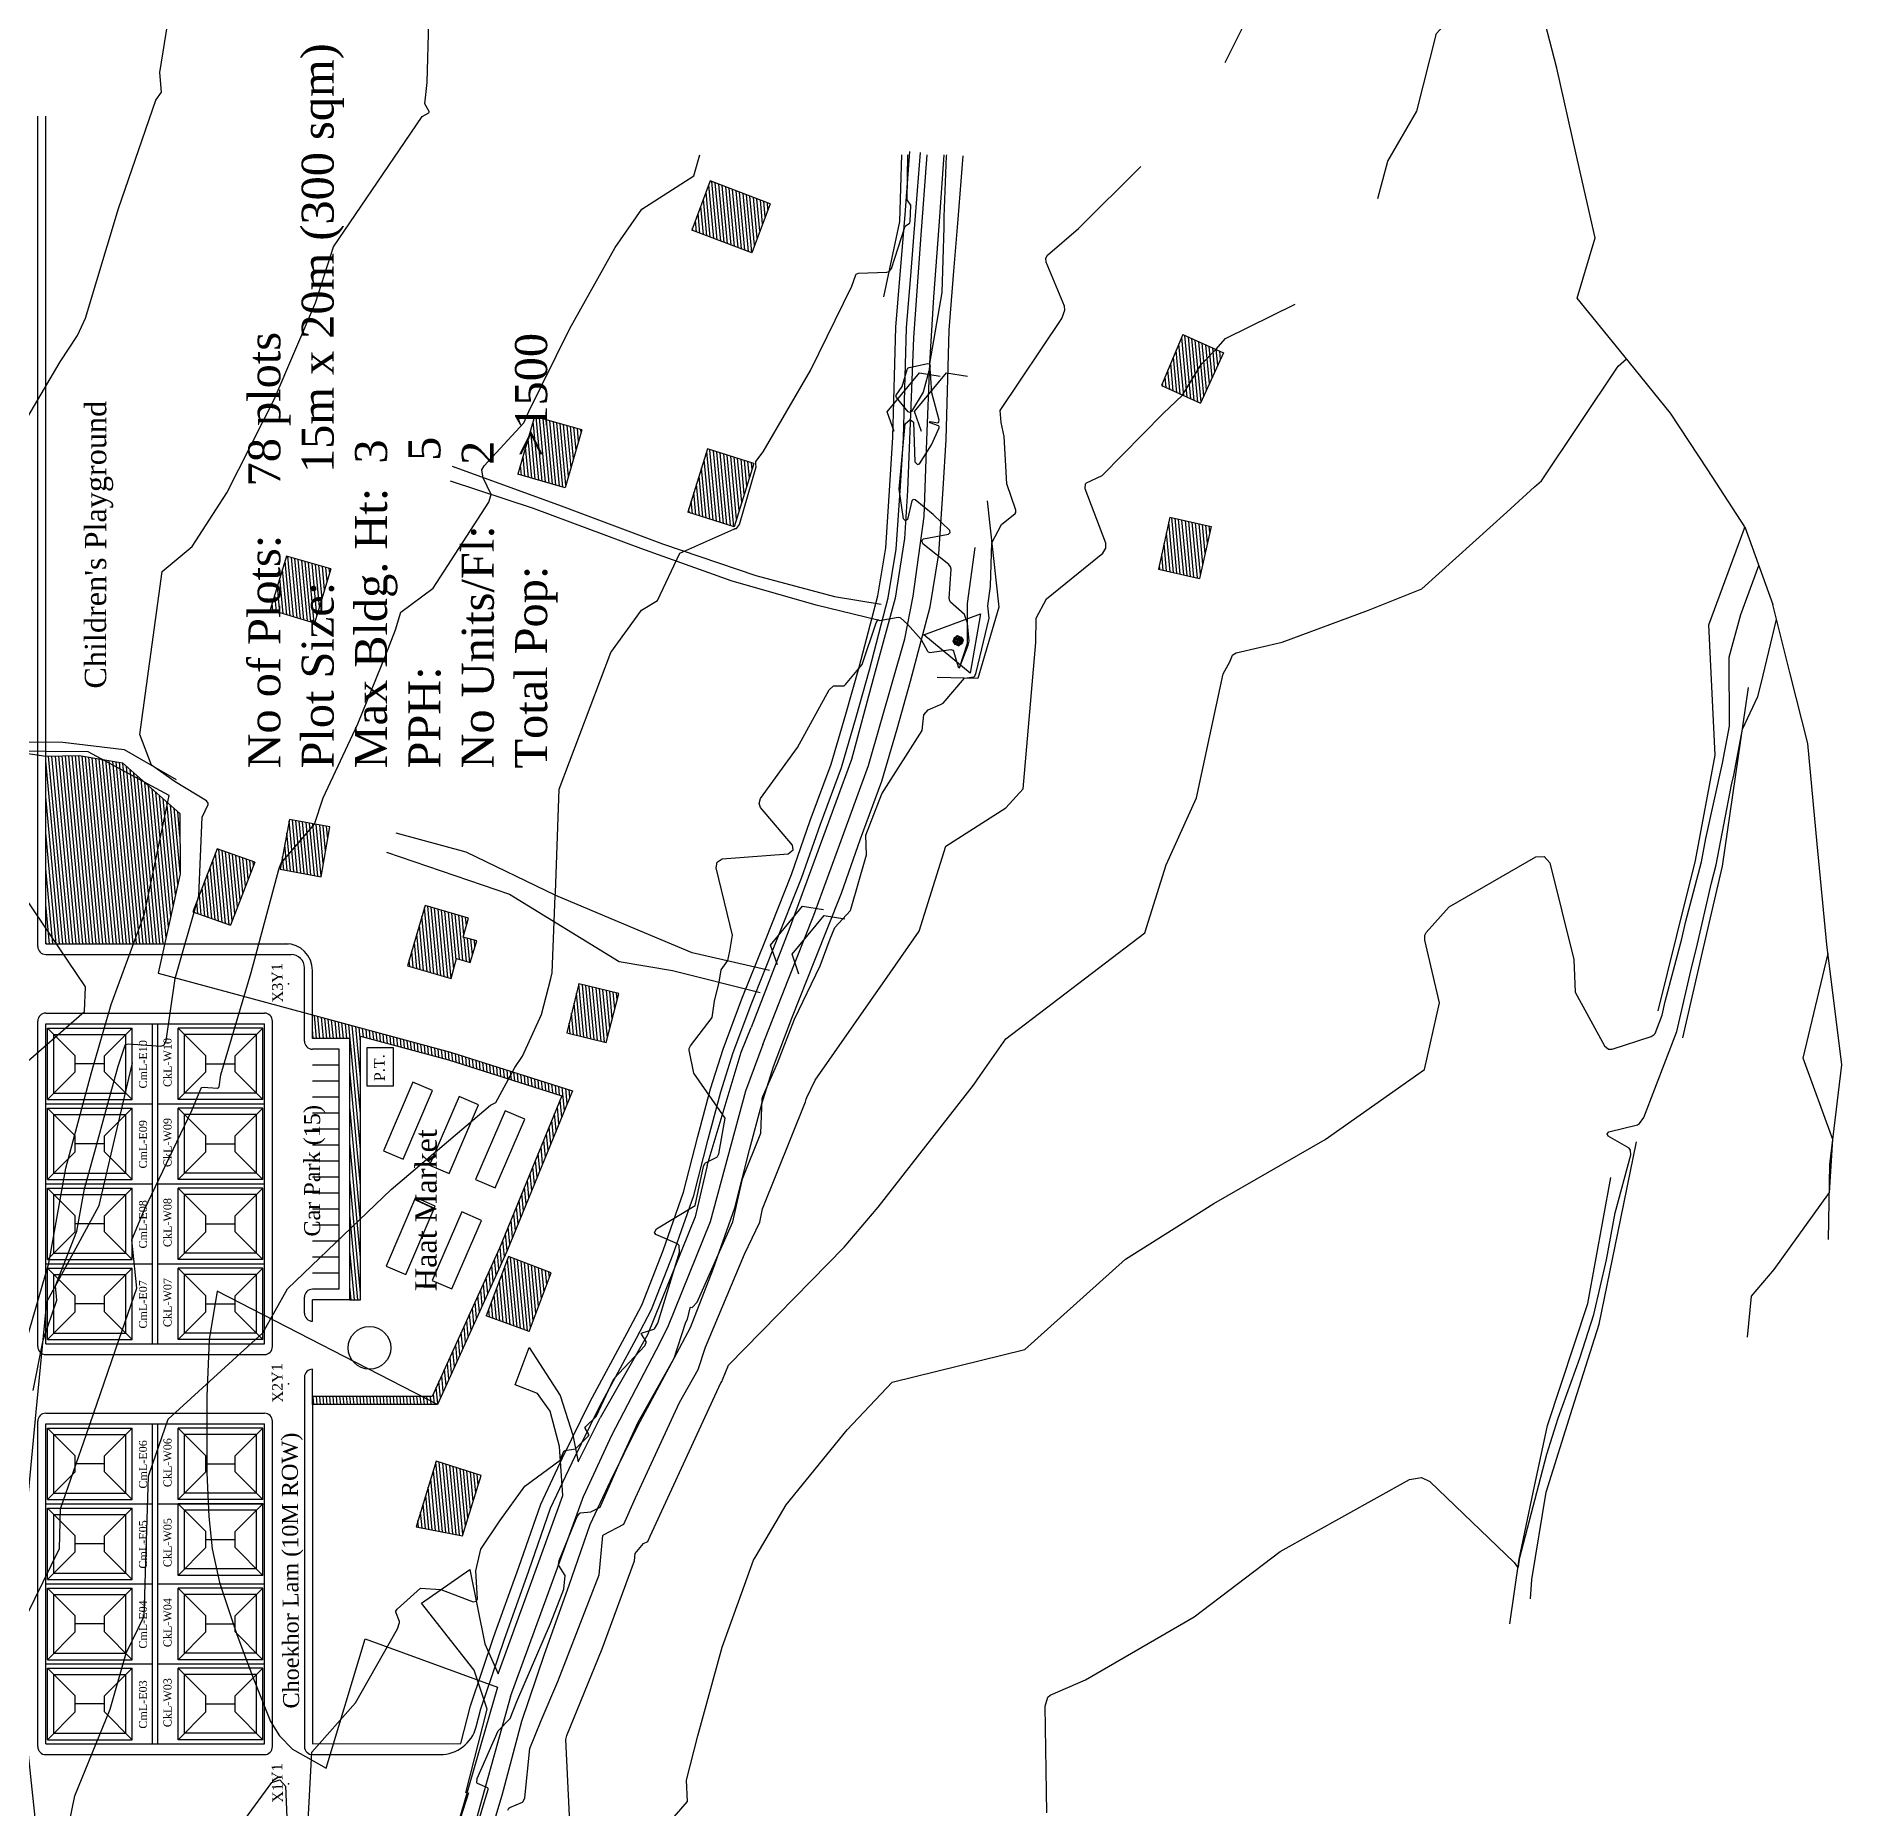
# Model space of a CAD drawing. Extents: x 15746 to 36625, y 87803 to 171760.
# Drawn here: x 19667.6 to 20006.2, y 88148.1 to 88480.4 of the extents above; entities that cross this region are included whole.
import ezdxf

# ---------------------------------------------------------------- set-up
doc = ezdxf.new("R2010")
doc.units = 0
doc.header["$LTSCALE"] = 5
doc.header["$MEASUREMENT"] = 0
doc.linetypes.add('A_CONTINUOUS_LINE', pattern=[0])
for name, color, linetype in [('BOUNDARY', 7, 'FENCELINE2'), ('CONTOUR', 254, 'Continuous'), ('EXISTING BUILDING', 21, 'Continuous'), ('EXISTING ROAD', 25, 'Continuous'), ('Hatch2', 254, 'Continuous'), ('NewBuilding', 7, 'Continuous'), ('Phase1', 7, 'Continuous'), ('RELIEF', 255, 'Continuous'), ('STREAM & RIVER FRONT', 161, 'Continuous'), ('SURVEY', 7, 'A_CONTINUOUS_LINE'), ('text', 7, 'Continuous')]:
    doc.layers.add(name, color=color, linetype=linetype)
doc.styles.get("Standard").update_dxf_attribs({"font": 'TIMES.TTF', "height": 3})
doc.linetypes.add('FENCELINE2', pattern='A,0.25,-0.1,[132,ltypeshp.shx,S=0.1,R=0,X=-0.1,Y=0],-0.1,1', length=1.45)
pattern_1 = [(95.3223326, (76323.2345, 17837.62064), (-0.6223053866, -0.0579741825), [])]
pattern_2 = [(95.3223326, (108104.9439, 70465.10695), (-0.6223053866, -0.0579741825), [])]

# ---------------------------------------------------------------- blocks, each defined once
blk = doc.blocks.new('001')
at = {"color": 0}
for p, q in [((-0.5, -0.25), (-0.35, 0)), ((-0.35, 0), (0.35, 0)), ((0.35, 0), (0.5, -0.25))]:
    blk.add_line(p, q, dxfattribs=at)
blk = doc.blocks.new('S022')
at = {"color": 0}
for p, q in [((-0.498, -0.286), (0.002, 0.584)), ((0.002, 0.584), (0.502, -0.286)), ((-0.078, 0.004), (0.062, 0.064)), ((-0.078, 0.004), (-0.068, 0.034)), ((-0.068, -0.026), (-0.078, 0.004)), ((0.082, 0.004), (-0.078, 0.004)), ((0.062, -0.056), (-0.078, 0.004)), ((-0.068, 0.034), (-0.058, 0.064)), ((0.002, 0.084), (-0.058, -0.056)), ((-0.058, 0.064), (-0.028, 0.074)), ((0.002, -0.076), (-0.058, 0.064)), ((-0.058, 0.064), (0.062, 0.064)), ((-0.058, -0.056), (-0.058, 0.064)), ((-0.058, 0.064), (0.082, 0.004)), ((0.082, 0.004), (-0.058, -0.056)), ((-0.028, 0.074), (0.002, 0.084)), ((0.002, 0.084), (0.032, 0.074)), ((0.002, -0.076), (0.002, 0.084)), ((0.062, -0.056), (0.002, 0.084)), ((0.062, 0.064), (0.002, -0.076)), ((0.032, 0.074), (0.062, 0.064)), ((0.062, 0.064), (0.072, 0.034)), ((0.062, 0.064), (0.062, -0.056)), ((0.072, 0.034), (0.082, 0.004)), ((0.082, 0.004), (0.072, -0.026)), ((0.502, -0.286), (-0.498, -0.286)), ((-0.058, -0.056), (-0.068, -0.026)), ((-0.028, -0.066), (-0.058, -0.056)), ((-0.058, -0.056), (0.062, -0.056)), ((0.002, -0.076), (-0.028, -0.066)), ((0.032, -0.066), (0.002, -0.076)), ((0.062, -0.056), (0.032, -0.066)), ((0.072, -0.026), (0.062, -0.056))]:
    blk.add_line(p, q, dxfattribs=at)
blk = doc.blocks.new('wall')
at = {"layer": 'Phase1'}
for p, q in [((-5.5, 6.75), (-5.5, -6.75)), ((-5.5, 6.75), (5.5, 6.75)), ((5.5, 6.75), (5.5, -6.75)), ((-5.5, -6.75), (5.5, -6.75))]:
    blk.add_line(p, q, dxfattribs=at)
blk = doc.blocks.new('newbuilding')
at = {"layer": 'NewBuilding'}
h = blk.add_hatch(dxfattribs=at)
h.set_pattern_fill('ANSI31', color=254, scale=5, style=0)
edge = h.paths.add_edge_path()
edge.add_line((17652.16, 88529.49), (17663.16, 88529.49))
edge = h.paths.add_edge_path()
edge.add_line((17652.16, 88542.99), (17652.16, 88529.49))
edge = h.paths.add_edge_path()
edge.add_line((17663.16, 88542.99), (17663.16, 88529.49))
edge = h.paths.add_edge_path()
edge.add_line((17652.16, 88542.99), (17663.16, 88542.99))
at = {"layer": 'NewBuilding', "color": 253}
for p, q in [((17650.96, 88544.19), (17656.16, 88538.99)), ((17650.96, 88544.19), (17664.36, 88544.19)), ((17650.96, 88544.19), (17650.96, 88528.29)), ((17664.36, 88544.19), (17659.16, 88538.99)), ((17664.36, 88544.19), (17664.36, 88528.29)), ((17656.16, 88538.99), (17659.16, 88538.99)), ((17657.66, 88533.49), (17657.66, 88538.99)), ((17650.96, 88528.29), (17656.16, 88533.49)), ((17656.16, 88533.49), (17659.16, 88533.49)), ((17664.36, 88528.29), (17659.16, 88533.49)), ((17650.96, 88528.29), (17664.36, 88528.29))]:
    blk.add_line(p, q, dxfattribs=at)
at = {"layer": 'NewBuilding'}
blk.add_blockref('wall', (17657.66, 88536.24), dxfattribs=at)

msp = doc.modelspace()

# ---------------------------------------------------------------- hatches: boundary and pattern name
at = {"layer": 'EXISTING BUILDING'}
h = msp.add_hatch(dxfattribs=at)
h.set_pattern_fill('ANSI31', color=256, scale=5, angle=50.32233, style=0)
h.set_pattern_definition(pattern_1)
h.paths.add_polyline_path([(19805.254, 88448.975), (19794.027, 88453.259), (19790.553, 88444.01), (19801.802, 88439.785)])
h = msp.add_hatch(dxfattribs=at)
h.set_pattern_fill('ANSI31', color=256, scale=5, angle=50.32233, style=0)
h.set_pattern_definition(pattern_1)
h.paths.add_polyline_path([(19882.628, 88424.476), (19878.625, 88414.884), (19885.936, 88411.577), (19890.22, 88421.046)])
h.paths.add_polyline_path([(19880.183, 88390.253), (19878.057, 88380.496), (19885.749, 88378.749), (19887.96, 88388.488)])
h = msp.add_hatch(dxfattribs=at)
h.set_pattern_fill('ANSI31', color=256, scale=5, angle=50.32233, style=0)
h.set_pattern_definition(pattern_1)
h.paths.add_polyline_path([(19769.982, 88406.607), (19761.101, 88409.099), (19757.969, 88398.279), (19766.829, 88395.714)])
h.paths.add_polyline_path([(19802.226, 88400.316), (19793.517, 88403.019), (19789.797, 88391.165), (19798.496, 88388.435)])
h = msp.add_hatch(dxfattribs=at)
h.set_pattern_fill('ANSI31', color=256, scale=5, angle=50.32233, style=0)
h.set_pattern_definition(pattern_1)
h.paths.add_polyline_path([(19722.928, 88380.531), (19714.614, 88382.947), (19711.556, 88372.879), (19719.84, 88370.363)])
h = msp.add_hatch(dxfattribs=at)
h.set_pattern_fill('ANSI31', color=256, scale=5, angle=50.32233, style=0)
h.set_pattern_definition(pattern_1)
h.paths.add_polyline_path([(19721.056, 88322.842), (19722.694, 88332.161), (19715.141, 88333.576), (19713.399, 88324.276)])
h = msp.add_hatch(dxfattribs=at)
h.set_pattern_fill('ANSI31', color=256, scale=5, angle=50.32233, style=0)
h.set_pattern_definition(pattern_2)
h.paths.add_polyline_path([(19697.041, 88316.253), (19704.062, 88313.74), (19708.621, 88325.533), (19701.601, 88328.046)])
h = msp.add_hatch(dxfattribs=at)
h.set_pattern_fill('ANSI31', color=256, scale=5, angle=50.32233, style=0)
h.set_pattern_definition(pattern_1)
h.paths.add_polyline_path([(19740.574, 88317.447), (19737.288, 88306.147), (19745.472, 88303.768), (19746.473, 88307.532), (19748.989, 88306.746), (19750.251, 88310.785), (19747.72, 88311.525), (19748.688, 88315.088)])
h = msp.add_hatch(dxfattribs=at)
h.set_pattern_fill('ANSI31', color=256, scale=5, angle=50.32233, style=0)
h.set_pattern_definition(pattern_1)
h.paths.add_polyline_path([(19769.366, 88302.736), (19767.141, 88293.551), (19774.521, 88291.764), (19776.869, 88300.918)])
h = msp.add_hatch(dxfattribs=at)
h.set_pattern_fill('ANSI31', color=256, scale=5, angle=50.32233, style=0)
h.set_pattern_definition(pattern_1)
h.paths.add_polyline_path([(19764.225, 88248.604), (19756.184, 88251.615), (19752.019, 88240.49), (19760.1, 88237.589)])
h = msp.add_hatch(dxfattribs=at)
h.set_pattern_fill('ANSI31', color=256, scale=5, angle=50.32233, style=0)
h.set_pattern_definition(pattern_1)
h.paths.add_polyline_path([(19751.106, 88210.617), (19742.653, 88213.262), (19738.87, 88200.978), (19747.568, 88199.31)])
at = {"layer": 'Hatch2'}
h = msp.add_hatch(dxfattribs=at)
h.set_pattern_fill('ANSI31', color=3, scale=5, angle=50.3223326, style=0)
h.paths.add_polyline_path([(19692.324, 88336.711), (19687.968, 88340.559), (19680, 88344.84), (19675.732, 88345.563), (19669.454, 88345.4), (19669.454, 88313.203), (19671.432, 88310.265), (19685.911, 88310.265), (19687.982, 88315.878)])
h.paths.add_polyline_path([(19669.454, 88313.203), (19669.454, 88310.265), (19671.432, 88310.265)])
h.paths.add_polyline_path([(19694.63, 88323.358), (19694.611, 88334.69), (19692.324, 88336.711), (19687.982, 88315.878), (19685.911, 88310.265), (19691.748, 88310.265)])
h.paths.add_polyline_path([(19687.968, 88340.559), (19683.864, 88344.185), (19680, 88344.84)], flags=16)
h = msp.add_hatch(dxfattribs=at)
h.set_pattern_fill('ANSI31', color=3, scale=5, angle=50.32233, style=0)
h.set_pattern_definition(pattern_2)
h.paths.add_polyline_path([(19719.454, 88225.426), (19719.454, 88223.926), (19742.874, 88223.926), (19739.953, 88225.426)])
h.paths.add_polyline_path([(19741.908, 88225.426), (19739.953, 88225.426), (19742.874, 88223.926), (19755.903, 88252.593), (19768.215, 88282.719), (19745.356, 88289.952), (19719.454, 88296.937), (19719.454, 88292.503), (19726.454, 88292.503), (19726.454, 88243.503), (19728.454, 88243.503), (19728.454, 88292.957), (19744.934, 88288.512), (19766.21, 88281.78), (19754.525, 88253.188)])

# ---------------------------------------------------------------- linework, layer by layer
at = {"layer": 'BOUNDARY'}
msp.add_line((19719.454, 88224.691), (19719.454, 88224.691), dxfattribs=at)
for points in [[(19664.475, 88346.152), (19669.454, 88345.4), (19675.732, 88345.563), (19683.864, 88344.185), (19694.611, 88334.69), (19694.63, 88323.358), (19690.532, 88304.737), (19745.356, 88289.952), (19768.215, 88282.719), (19755.903, 88252.593), (19742.874, 88223.926), (19701.587, 88245.126), (19700.109, 88236.109), (19699.634, 88225.373), (19699.658, 88211.068), (19700.049, 88202.877), (19700.638, 88196.821), (19702.017, 88190.534), (19705.294, 88180.81), (19708.39, 88172.448), (19711.586, 88164.456), (19713.281, 88161.801), (19715.735, 88159.315), (19722.015, 88155.734), (19729.338, 88179.991), (19754.14, 88170.931), (19746.514, 88144.525)], [(19742.874, 88223.926), (19719.454, 88223.926), (19719.454, 88220.52), (19719.454, 88207.053), (19719.454, 88192.478), (19719.454, 88181.148), (19719.454, 88160.265), (19747.251, 88160.345)]]:
    msp.add_lwpolyline(points, dxfattribs=at)
at = {"layer": 'CONTOUR', "color": 33}
for points in [[(19919.179, 88449.965), (19921.034, 88456.988), (19926.5, 88466.358), (19930.147, 88480.895), (19932.964, 88483.988), (19933.116, 88484.287), (19933.108, 88484.588), (19932.02, 88488.198), (19934.686, 88496.203), (19932.745, 88501.534), (19937.263, 88514.105), (19936.287, 88519.691), (19936.318, 88520.141), (19936.912, 88521.183), (19947.291, 88532.105), (19950.888, 88534.818), (19952.25, 88540.154), (19955, 88550.849)], [(19661.313, 88400.866), (19672.183, 88419.367), (19675.395, 88424.295), (19676.896, 88427.519), (19683.087, 88448.078), (19690.105, 88468.368), (19691.124, 88469.87), (19690.847, 88473.595), (19693.54, 88490.303)], [(19667.077, 88226.541), (19668.963, 88235.984), (19671.551, 88243.429), (19671.263, 88246.115), (19675.276, 88256.423), (19676.708, 88264.302), (19678.846, 88272.021), (19680.782, 88279.144), (19683.051, 88287.32), (19684.257, 88291.099), (19684.452, 88291.357), (19684.966, 88291.515), (19691.049, 88291.072), (19691.564, 88291.253), (19692.052, 88292.094), (19693.735, 88303.735), (19698.127, 88319.229), (19698.76, 88333.987), (19699.913, 88336.388), (19699.927, 88336.608), (19699.588, 88337.063), (19693.73, 88340.645), (19689.258, 88343.72), (19687.093, 88349.477), (19691.292, 88380.045), (19696.877, 88384.742), (19703.409, 88394.761), (19712.301, 88412.314), (19720.01, 88430.418), (19723.393, 88440.88), (19736.809, 88460.649), (19740.039, 88465.307), (19741.261, 88466.041), (19741.332, 88466.137), (19741.319, 88466.273), (19740.543, 88467.724), (19740.956, 88471.713), (19741.243, 88483.082)], [(19890.542, 88475.459), (19895.013, 88484.335)], [(19664.369, 88181.223), (19672.01, 88196.918), (19672.233, 88204.359), (19677.123, 88218.338), (19683.804, 88237.795), (19686.555, 88245.71), (19685.582, 88254.786), (19687.998, 88260.435), (19696.84, 88279.028), (19698.514, 88283.068), (19698.744, 88283.337), (19698.968, 88283.401), (19701.622, 88283.213), (19701.847, 88283.292), (19701.942, 88283.456), (19702.269, 88285.723), (19707.971, 88304.892), (19713.174, 88324.201), (19713.183, 88324.419), (19713.603, 88325.362), (19719.857, 88332.693), (19721.48, 88337.597), (19727.95, 88351.5), (19733.229, 88364.452), (19735.026, 88369.123), (19736.01, 88372.395), (19742.082, 88376.935), (19752.532, 88393.053), (19752.943, 88394.467), (19751.456, 88397.613), (19751.22, 88399.009), (19751.228, 88399.121), (19751.652, 88399.879), (19759.084, 88407.889), (19760.008, 88410.029), (19767.728, 88425.6), (19776.212, 88440.768), (19781.196, 88447.955), (19790.961, 88454.216), (19792.043, 88458.162)], [(19672.726, 88139.874), (19674.914, 88150.564), (19681.536, 88166.777), (19684.53, 88177.31), (19687.91, 88184.252), (19688.695, 88210.443), (19689.526, 88212.818), (19692.384, 88221.142), (19710.17, 88237.311), (19714.766, 88245.578), (19734.236, 88264.209), (19752.814, 88280.039), (19753.821, 88280.503), (19757.376, 88287.054), (19758.857, 88289.167), (19762.411, 88296.99), (19764.155, 88303.762), (19764.402, 88304.827), (19764.968, 88319.252), (19764.952, 88319.313), (19765.001, 88319.841), (19765.716, 88339.253), (19775.397, 88364.868), (19781.107, 88372.806), (19784.151, 88374.639), (19788.328, 88383.479), (19798.472, 88387.97), (19798.621, 88388.116), (19798.636, 88388.125), (19798.66, 88388.128), (19798.947, 88388.099), (19798.972, 88388.106), (19799.52, 88388.846), (19802.633, 88399.644), (19802.581, 88400.139), (19802.557, 88400.257), (19802.585, 88400.415), (19802.584, 88400.428), (19802.582, 88400.431), (19802.551, 88400.466), (19802.55, 88400.469), (19802.601, 88400.649), (19803.936, 88402.507), (19812.84, 88417.713), (19820.584, 88433.542), (19821.292, 88435.645), (19821.398, 88435.789), (19821.833, 88435.956), (19827.152, 88436.125), (19827.586, 88436.293), (19827.981, 88436.839), (19830.567, 88444.751), (19831.363, 88445.361), (19831.413, 88445.422), (19831.478, 88445.657), (19831.612, 88448.735), (19830.955, 88449.689), (19831.086, 88458.162)], [(19718.163, 88136.573), (19719.35, 88158.715), (19727.531, 88167.986), (19735.392, 88181.833), (19735.76, 88183.04), (19735.742, 88183.203), (19735.07, 88184.99), (19735.064, 88185.157), (19735.308, 88185.565), (19739.705, 88189.464), (19743.529, 88189.219), (19749.602, 88186.933), (19750.161, 88187.021), (19750.367, 88187.432), (19750.106, 88192.698), (19751.026, 88196.812), (19754.563, 88202.102), (19759.249, 88208.588), (19765.909, 88213.491), (19766.607, 88215.132), (19766.695, 88215.244), (19766.837, 88215.306), (19768.759, 88215.596), (19771.133, 88217.937), (19771.255, 88218.18), (19771.238, 88218.297), (19770.587, 88219.479), (19770.571, 88219.597), (19770.673, 88219.792), (19772.643, 88221.652), (19775.981, 88228.696), (19781.733, 88234.919), (19782.011, 88235.549), (19781.984, 88235.69), (19781.111, 88237.066), (19781.101, 88237.216), (19781.251, 88237.363), (19783.433, 88237.995), (19783.598, 88238.102), (19784.198, 88239.147), (19788.241, 88252.479), (19788.17, 88253.721), (19787.903, 88254.012), (19783.827, 88255.779), (19783.597, 88256.141), (19783.94, 88256.816), (19791.227, 88261.175), (19792.764, 88268.507), (19793.014, 88269.046), (19793.164, 88269.178), (19795.238, 88270.232), (19795.388, 88270.364), (19795.607, 88270.862), (19796.846, 88277.599), (19790.936, 88286.032), (19790.084, 88290.308), (19790.092, 88290.654), (19790.314, 88291.134), (19794.37, 88296.442), (19794.85, 88299.522), (19795.701, 88303.045), (19796.103, 88305.36), (19797.324, 88307.102), (19797.682, 88308.883), (19798.168, 88311.853), (19795.109, 88324.485), (19795.326, 88325.56), (19796.28, 88326.162), (19808.619, 88327.102), (19809.552, 88327.841), (19809.444, 88328.726), (19803.431, 88335.787), (19803.172, 88336.561), (19803.451, 88337.484), (19810.402, 88347.074), (19816.346, 88357.863), (19817.039, 88358.566), (19817.186, 88358.61), (19818.954, 88358.599), (19819.102, 88358.635), (19819.407, 88358.87), (19822.501, 88362.612), (19825.117, 88370.392), (19825.454, 88370.949), (19825.454, 88370.949), (19825.456, 88370.95), (19825.456, 88370.95), (19825.458, 88370.954), (19825.468, 88371.006), (19825.473, 88371.009), (19825.476, 88371.006), (19825.472, 88370.967), (19825.474, 88370.963), (19825.781, 88370.867), (19829.24, 88371.457), (19829.539, 88371.43), (19829.665, 88371.361), (19831.025, 88370.167), (19833.551, 88367.326), (19834.731, 88365.099), (19834.876, 88364.956), (19835.216, 88364.886), (19839.139, 88365.409), (19839.479, 88365.326), (19839.651, 88365.115), (19840.498, 88362.159), (19840.755, 88361.981), (19840.755, 88361.981), (19840.756, 88361.984), (19842.389, 88366.232), (19842.568, 88366.981), (19842.257, 88370.382), (19841.712, 88371.989), (19839.082, 88374.292), (19838.921, 88374.518), (19838.832, 88374.982), (19839.174, 88380.461), (19839.086, 88380.925), (19838.774, 88381.364), (19833.865, 88385.25), (19833.683, 88385.832), (19834.002, 88386.168), (19838.691, 88387.044), (19839.012, 88387.371), (19838.917, 88387.745), (19835.79, 88390.743), (19832.46, 88393.468), (19832.093, 88393.535), (19831.845, 88393.302), (19830.975, 88389.776), (19830.655, 88389.569), (19830.244, 88389.93), (19829.435, 88395.508), (19830.569, 88407.735), (19831.519, 88408.546), (19832.137, 88408.02), (19832.371, 88400.624), (19832.879, 88400.081), (19833.249, 88400.222), (19835.504, 88403.818), (19836.91, 88406.968), (19836.913, 88407.256), (19836.811, 88407.367), (19835.233, 88407.935), (19835.156, 88408.1), (19835.283, 88408.192), (19836.71, 88407.943), (19836.835, 88407.996), (19836.944, 88408.44), (19835.581, 88413.537), (19835.171, 88419.011), (19835.177, 88419.019), (19835.177, 88419.02), (19835.177, 88419.02), (19835.175, 88419.027), (19837.493, 88432.355), (19837.893, 88444.576), (19837.89, 88446.539), (19838.296, 88457.869), (19838.368, 88458.162)], [(19747.803, 88136.449), (19751.628, 88149.315), (19752.412, 88151.73), (19752.399, 88151.939), (19752.274, 88152.068), (19750.417, 88152.835), (19750.295, 88152.969), (19750.304, 88153.784), (19754.268, 88162.719), (19756.516, 88165.073), (19757.756, 88168.219), (19764.092, 88182.875), (19766.561, 88189.263), (19766.815, 88191.874), (19765.631, 88193.711), (19765.577, 88193.876), (19765.697, 88194.642), (19769.092, 88202.936), (19769.571, 88203.554), (19769.717, 88203.611), (19771.661, 88203.78), (19773.363, 88204.669), (19777.305, 88213.637), (19780.531, 88220.6), (19787.278, 88232.572), (19789.45, 88239.346), (19789.739, 88239.872), (19790.233, 88242.001), (19790.34, 88242.148), (19790.365, 88242.153), (19790.634, 88242.09), (19790.658, 88242.094), (19791.594, 88243.063), (19798.276, 88258.113), (19800.082, 88266.227), (19803.502, 88274.733), (19803.773, 88281.224), (19803.817, 88281.424), (19803.878, 88281.628), (19806.636, 88287.892), (19809.834, 88296.1), (19814.6, 88306.12), (19816.508, 88311.174), (19817.398, 88313.326), (19820.342, 88316.517), (19823.292, 88326.917), (19823.207, 88330.632), (19826.217, 88338.375), (19833.731, 88350.242), (19834.045, 88353.179), (19834.878, 88354.123), (19837.167, 88355.122), (19837.67, 88355.39), (19841.715, 88360.059), (19843.46, 88360.294), (19843.589, 88360.351), (19843.624, 88360.4), (19843.879, 88361.105), (19846.306, 88371.289), (19846.092, 88373.624), (19846.561, 88377.32), (19846.812, 88385.404), (19848.632, 88388.826), (19851.19, 88390.904), (19851.334, 88391.128), (19851.328, 88391.552), (19849.625, 88396.498), (19849.143, 88405.343), (19848.554, 88407.947), (19848.381, 88410.255), (19859.966, 88427.449), (19860.522, 88429.005), (19860.43, 88429.772), (19856.971, 88438.022), (19856.929, 88438.807), (19857.249, 88439.339), (19863.07, 88444.31), (19874.714, 88455.963)], [(19756.09, 88147.885), (19756.285, 88148.242), (19756.459, 88148.373), (19758.81, 88149.336), (19758.981, 88149.476), (19759.256, 88150.166), (19760.217, 88159.388), (19762.302, 88164.672), (19765.462, 88171.984), (19773.178, 88191.943), (19773.894, 88199.332), (19773.994, 88199.448), (19777.829, 88201.449), (19780.019, 88206.43), (19788.282, 88224.265), (19791.76, 88230.437), (19793.108, 88234.641), (19800.445, 88252.082), (19803.291, 88258.066), (19803.845, 88260.56), (19811.909, 88280.613), (19811.92, 88280.872), (19812.032, 88281.125), (19812.156, 88281.446), (19813.695, 88284.683), (19827.747, 88304.807), (19833.198, 88312.602), (19838.181, 88328.541), (19849.415, 88335.769), (19852.683, 88339.32), (19855.055, 88366.742), (19855.122, 88371.326), (19857.03, 88374.915), (19867.594, 88383.495), (19868.191, 88384.422), (19868.177, 88385.374), (19864.308, 88395.513), (19864.351, 88396.483), (19864.533, 88396.68), (19867.466, 88398.065), (19878.957, 88409.651), (19882.579, 88413.096), (19886.058, 88418.834), (19888.805, 88421.685), (19890.625, 88423.701), (19903.669, 88430.155)], [(19767.952, 88140.321), (19766.93, 88161.107), (19767.122, 88161.842), (19773.787, 88178.105), (19779.795, 88194.621), (19779.924, 88195.959), (19781.53, 88197.83), (19782.296, 88198.229), (19782.733, 88199.223), (19796.034, 88227.931), (19796.243, 88228.302), (19796.324, 88228.555), (19797.456, 88231.246), (19819.122, 88253.39), (19825.531, 88260.897), (19843.376, 88283.773), (19844.635, 88285.575), (19849.446, 88292.454), (19875.512, 88312.29), (19879.468, 88325.059), (19885.191, 88337.606), (19890.21, 88360.881), (19891.432, 88363.136), (19891.928, 88364.368), (19891.991, 88364.454), (19892.615, 88364.779), (19901.212, 88366.821), (19917.43, 88372.771), (19927.427, 88376.804), (19943.33, 88391.181), (19948.528, 88395.92), (19949.877, 88397.035), (19964.257, 88418.54), (19965.762, 88419.918)], [(19830.004, 88414.692), (19830.913, 88417.915), (19831.057, 88418.142), (19831.333, 88418.282), (19834.792, 88419.062), (19835.117, 88418.962), (19835.239, 88418.533), (19833.932, 88413.641), (19831.772, 88410.033), (19831.457, 88409.85), (19831.155, 88409.979), (19828.939, 88412.67), (19828.824, 88412.957), (19828.867, 88413.111), (19830.004, 88414.692)], [(19782.281, 88140.85), (19789.744, 88149.514), (19789.55, 88153.47), (19791.712, 88161.766), (19796.29, 88178.431), (19802.126, 88194.698), (19802.637, 88195.514), (19808.286, 88205.085), (19819.698, 88219.165), (19828.154, 88228.103), (19852.976, 88234.227), (19871.873, 88251.114), (19888.421, 88261.572), (19909.322, 88273.595), (19927.906, 88286.706), (19930.711, 88299.162), (19927.993, 88310.943), (19928.014, 88311.906), (19928.253, 88312.364), (19932.577, 88317.197), (19948.777, 88326.579), (19950.383, 88326.649), (19951.447, 88325.446), (19955.933, 88307.292), (19956.169, 88301.193), (19961.685, 88291.131), (19962.403, 88290.52), (19963.091, 88290.499), (19970.426, 88292.903), (19971.002, 88293.237), (19971.166, 88293.475), (19972.477, 88296.874), (19973.06, 88299.436), (19976.155, 88311.197), (19976.855, 88314.274), (19979.832, 88325.652), (19980.672, 88329.984), (19983.794, 88344.139), (19985.095, 88351.052), (19985.048, 88363.997), (19987.226, 88371.968), (19990.579, 88381.197)], [(19857.148, 88147.372), (19856.825, 88167.338), (19857.302, 88169.023), (19857.743, 88169.41), (19864.4, 88172.305), (19884.731, 88184.084), (19900.886, 88196.364), (19925.112, 88209.832), (19927.331, 88210.228), (19928.948, 88209.476), (19944.739, 88194.277), (19945.385, 88193.44), (19945.478, 88193.411), (19945.561, 88193.5), (19945.747, 88194.816), (19945.823, 88195.211), (19948.989, 88207.436), (19950.845, 88214.606), (19952.985, 88221.349), (19957.046, 88232.563), (19959.653, 88240.783), (19962.026, 88251.008), (19963.694, 88259.835), (19966.627, 88270.692), (19966.569, 88271.604), (19966.318, 88271.921), (19962.323, 88274.204), (19962.14, 88274.62), (19962.492, 88275.034), (19967.825, 88276.309), (19968.233, 88276.546), (19969.016, 88277.678), (19975.249, 88293.832), (19978.019, 88306.014), (19978.92, 88309.436), (19981.705, 88321.669), (19982.591, 88325.055), (19985.502, 88340.068), (19985.902, 88341.886), (19987.522, 88350.49), (19990.431, 88356.64), (19991.018, 88359.075), (19993.909, 88371.055)], [(19664.169, 88286.59), (19676.708, 88297.557), (19676.888, 88302.161), (19665.607, 88318.916)], [(19988.463, 88236.498), (19989.221, 88244.231), (19993.494, 88249.218), (20003.823, 88263.623), (20004.48, 88273.577), (19998.886, 88288.806), (20003.582, 88308.451)], [(19701.934, 88139.554), (19711.861, 88153.06), (19713.33, 88153.538), (19714.415, 88152.353), (19715.104, 88136.182)]]:
    msp.add_lwpolyline(points, dxfattribs=at)
at = {"layer": 'EXISTING BUILDING'}
for p, q in [((19701.601, 88328.046), (19697.041, 88316.253)), ((19708.621, 88325.533), (19701.601, 88328.046)), ((19708.621, 88325.533), (19704.062, 88313.74)), ((19697.041, 88316.253), (19704.062, 88313.74)), ((19769.366, 88302.736), (19767.141, 88293.551)), ((19767.141, 88293.551), (19774.521, 88291.764)), ((19760.1, 88237.589), (19764.225, 88248.604)), ((19760.1, 88237.589), (19752.019, 88240.49))]:
    msp.add_line(p, q, dxfattribs=at)
for points in [[(19805.254, 88448.975), (19794.027, 88453.259), (19790.553, 88444.01)], [(19805.254, 88448.975), (19801.802, 88439.785), (19790.553, 88444.01)], [(19882.628, 88424.476), (19878.625, 88414.884), (19885.936, 88411.577)], [(19882.628, 88424.476), (19890.22, 88421.046), (19885.936, 88411.577)], [(19769.982, 88406.607), (19761.101, 88409.099), (19757.969, 88398.279)], [(19769.982, 88406.607), (19766.829, 88395.714), (19757.969, 88398.279)], [(19802.226, 88400.316), (19793.517, 88403.019), (19789.797, 88391.165)], [(19802.226, 88400.316), (19798.496, 88388.435), (19789.797, 88391.165)], [(19880.183, 88390.253), (19878.057, 88380.496), (19885.749, 88378.749)], [(19880.183, 88390.253), (19887.96, 88388.488), (19885.749, 88378.749)], [(19722.928, 88380.531), (19714.614, 88382.947), (19711.556, 88372.879)], [(19722.928, 88380.531), (19719.84, 88370.363), (19711.556, 88372.879)], [(19715.141, 88333.576), (19713.399, 88324.276), (19721.056, 88322.842)], [(19721.056, 88322.842), (19722.694, 88332.161), (19715.141, 88333.576)], [(19740.574, 88317.447), (19737.288, 88306.147), (19745.472, 88303.768), (19746.473, 88307.532), (19748.989, 88306.746)], [(19748.989, 88306.746), (19750.251, 88310.785), (19747.72, 88311.525), (19748.688, 88315.088), (19740.574, 88317.447)], [(19774.521, 88291.764), (19776.869, 88300.918), (19769.366, 88302.736)], [(19764.225, 88248.604), (19756.184, 88251.615), (19752.019, 88240.49)], [(19751.106, 88210.617), (19742.653, 88213.262), (19738.87, 88200.978)], [(19738.87, 88200.978), (19747.568, 88199.31), (19751.106, 88210.617)]]:
    msp.add_lwpolyline(points, dxfattribs=at)
at = {"layer": 'EXISTING ROAD'}
for p, q in [((19799.83, 88289.959), (19801.692, 88294.563)), ((19793.472, 88268.696), (19799.83, 88289.959)), ((19794.006, 88258.152), (19786.037, 88238.355)), ((19786.037, 88238.355), (19783.829, 88234.024)), ((19748.197, 88151.117), (19752.234, 88166.809))]:
    msp.add_line(p, q, dxfattribs=at)
for points in [[(19834.61, 88458.162), (19833.453, 88442.274), (19832.111, 88423.849), (19831.557, 88409.54), (19831.003, 88395.231), (19830.45, 88386.254), (19828.691, 88375.024), (19824.592, 88359.915), (19820.494, 88344.805), (19814.613, 88328.818), (19808.733, 88312.831), (19801.692, 88294.563)], [(19803.869, 88291.362), (19808.663, 88303.484), (19813.458, 88315.606), (19818.561, 88329.631), (19823.665, 88343.656), (19830.478, 88367.447), (19832.085, 88375.45), (19834.146, 88390.334), (19834.655, 88404.675), (19835.164, 88419.015), (19835.919, 88431.445), (19836.912, 88444.807), (19837.905, 88458.162)], [(19745.622, 88399.821), (19766.107, 88392.335), (19785.083, 88385.236), (19802.563, 88379.322), (19817.302, 88375.388), (19826.069, 88373.944)], [(19825.46, 88370.947), (19813.886, 88373.713), (19797.948, 88378.269), (19780.993, 88384.349), (19760.87, 88391.834), (19745.347, 88396.989)], [(19805.105, 88305.237), (19790.636, 88308.544), (19777.852, 88313.927), (19765.068, 88319.31), (19748.266, 88327.415), (19735.168, 88330.973)], [(19733.354, 88327.46), (19756.412, 88319.548), (19776.948, 88306.968), (19786.959, 88305.24), (19803.397, 88301.112)], [(19803.869, 88291.362), (19800.613, 88282.652), (19797.309, 88270.402), (19794.006, 88258.152)], [(19793.472, 88268.696), (19791.189, 88259.095), (19782.256, 88236.967), (19773.402, 88221.385)], [(19752.234, 88166.809), (19749.787, 88174.119), (19739.905, 88186.692), (19748.939, 88192.994), (19751.79, 88179.04), (19754.257, 88173.388), (19760.312, 88190.101), (19766.368, 88206.814), (19765.734, 88216.024), (19764.045, 88222.621), (19761.611, 88225.945), (19757.433, 88227.589), (19760.074, 88234.581), (19765.893, 88225.601), (19768.247, 88218.129), (19769.25, 88213.165), (19773.402, 88221.385)], [(19783.829, 88234.024), (19775.508, 88218.091), (19770.263, 88206.7)], [(19756.571, 88169.144), (19763.446, 88188.002), (19770.322, 88206.861)], [(19756.571, 88169.144), (19751.247, 88150.096), (19746.643, 88133.468), (19746.941, 88124.04), (19748.231, 88105.77), (19749.653, 88092.131)], [(19748.697, 88151.117), (19743.471, 88134.763), (19739.948, 88128.763), (19736.524, 88122.156), (19727.712, 88110.708), (19719.582, 88100.838), (19711.451, 88090.967), (19706.505, 88078.852), (19701.56, 88066.737), (19701.147, 88050.908)]]:
    msp.add_lwpolyline(points, dxfattribs=at)
at = {"layer": 'Phase1', "color": 254}
for p, q in [((19667.954, 88355.265), (19667.954, 88465.396)), ((19669.454, 88355.265), (19669.454, 88465.396))]:
    msp.add_line(p, q, dxfattribs=at)
at = {"layer": 'Phase1'}
for p, q in [((19667.954, 88309.765), (19667.954, 88355.265)), ((19669.454, 88310.265), (19669.454, 88355.265)), ((19669.454, 88310.265), (19714.954, 88310.265)), ((19669.454, 88308.265), (19715.454, 88308.265)), ((19717.954, 88292.003), (19717.954, 88305.765)), ((19719.454, 88292.503), (19719.454, 88305.265)), ((19667.954, 88234.765), (19667.954, 88295.765)), ((19669.454, 88297.265), (19710.454, 88297.265)), ((19711.954, 88234.765), (19711.954, 88295.765)), ((19669.454, 88295.265), (19710.454, 88295.265)), ((19669.454, 88235.265), (19669.454, 88295.265)), ((19689.454, 88235.265), (19689.454, 88295.265)), ((19690.454, 88235.265), (19690.454, 88295.265)), ((19710.454, 88235.265), (19710.454, 88295.265)), ((19726.454, 88292.503), (19719.454, 88292.503)), ((19726.454, 88243.503), (19726.454, 88292.503)), ((19728.454, 88243.503), (19728.454, 88292.957)), ((19724.454, 88290.503), (19719.454, 88290.503)), ((19724.454, 88245.503), (19724.454, 88290.503)), ((19724.454, 88287.503), (19719.454, 88287.503)), ((19724.454, 88284.503), (19719.454, 88284.503)), ((19669.454, 88280.265), (19689.454, 88280.265)), ((19690.454, 88280.265), (19710.454, 88280.265)), ((19724.454, 88281.503), (19719.454, 88281.503)), ((19724.454, 88278.503), (19719.454, 88278.503)), ((19724.454, 88275.503), (19719.454, 88275.503)), ((19724.454, 88272.503), (19719.454, 88272.503)), ((19724.454, 88269.503), (19719.454, 88269.503)), ((19669.454, 88265.265), (19689.454, 88265.265)), ((19690.454, 88265.265), (19710.454, 88265.265)), ((19724.454, 88266.503), (19719.454, 88266.503)), ((19724.454, 88263.503), (19719.454, 88263.503)), ((19724.454, 88260.503), (19719.454, 88260.503)), ((19724.454, 88257.503), (19719.454, 88257.503)), ((19724.454, 88254.503), (19719.454, 88254.503)), ((19669.454, 88250.265), (19689.454, 88250.265)), ((19690.454, 88250.265), (19710.454, 88250.265)), ((19724.454, 88251.503), (19719.454, 88251.503)), ((19724.454, 88248.503), (19719.454, 88248.503)), ((19724.454, 88245.503), (19719.454, 88245.503)), ((19717.954, 88241.02), (19717.954, 88244.003)), ((19719.454, 88239.52), (19719.454, 88243.503)), ((19726.454, 88243.503), (19719.454, 88243.503)), ((19726.454, 88243.503), (19728.454, 88243.503)), ((19669.454, 88235.265), (19710.454, 88235.265)), ((19669.454, 88233.265), (19710.454, 88233.265)), ((19719.454, 88225.426), (19719.454, 88230.52)), ((19719.454, 88223.926), (19719.454, 88225.426)), ((19669.454, 88222.265), (19710.454, 88222.265)), ((19667.954, 88159.765), (19667.954, 88220.765)), ((19669.454, 88220.265), (19710.454, 88220.265)), ((19669.454, 88160.265), (19669.454, 88220.265)), ((19689.454, 88160.265), (19689.454, 88220.265)), ((19690.454, 88160.265), (19690.454, 88220.265)), ((19710.454, 88160.265), (19710.454, 88220.265)), ((19711.954, 88159.765), (19711.954, 88220.765)), ((19669.454, 88205.265), (19689.454, 88205.265)), ((19690.454, 88205.265), (19710.454, 88205.265)), ((19669.454, 88190.265), (19689.454, 88190.265)), ((19690.454, 88190.265), (19710.454, 88190.265)), ((19669.454, 88175.265), (19689.454, 88175.265)), ((19690.454, 88175.265), (19710.454, 88175.265)), ((19669.454, 88160.265), (19710.454, 88160.265)), ((19669.454, 88158.265), (19710.454, 88158.265))]:
    msp.add_line(p, q, dxfattribs=at)
at = {"layer": 'Phase1', "color": 7}
msp.add_lwpolyline([(19719.454, 88230.52, 0.4142136), (19717.954, 88229.02), (19717.954, 88159.765, 0.4142136), (19719.454, 88158.265), (19743.374, 88158.265, 0.340789), (19750.145, 88163.485), (19751.028, 88166.847), (19755.368, 88179.74), (19760.037, 88192.724), (19764.107, 88204.451), (19768.124, 88213.019), (19773.318, 88223.567), (19780.19, 88236.361), (19783.036, 88241.701), (19787.071, 88252.072), (19790.943, 88263.102), (19793.62, 88273.651), (19796.016, 88282.494), (19798.321, 88289.853), (19801.838, 88299.21), (19806.214, 88310.17), (19811.154, 88322.555), (19814.664, 88332.667), (19818.618, 88343.297), (19821.393, 88352.746), (19823.871, 88361.606), (19827.406, 88375.086), (19828.906, 88384.256), (19829.702, 88396.035), (19830.25, 88405.119), (19830.8, 88425.743), (19831.668, 88436.28), (19832.53, 88446.728), (19833.462, 88458.606)], format="xyb", dxfattribs=at)
at = {"layer": 'Phase1'}
for points in [[(19747.251, 88160.345), (19749.111, 88167.421), (19753.479, 88180.398), (19758.152, 88193.39), (19762.252, 88205.206), (19766.321, 88213.886), (19771.539, 88224.482), (19778.426, 88237.305), (19781.215, 88242.536), (19785.195, 88252.766), (19789.026, 88263.681), (19791.685, 88274.159), (19794.096, 88283.055), (19796.429, 88290.505), (19799.973, 88299.932), (19804.356, 88310.912), (19809.279, 88323.253), (19812.781, 88333.344), (19816.719, 88343.929), (19819.47, 88353.297), (19821.94, 88362.129), (19825.447, 88375.502), (19826.917, 88384.486), (19827.706, 88396.162), (19828.252, 88405.206), (19828.802, 88425.852), (19829.675, 88436.444), (19830.536, 88446.888), (19831.468, 88458.762)], [(19728.454, 88292.957), (19744.934, 88288.512), (19766.21, 88281.78), (19754.525, 88253.188), (19741.908, 88225.426), (19719.454, 88225.426)]]:
    msp.add_lwpolyline(points, dxfattribs=at)
at = {"layer": 'Phase1', "color": 7}
msp.add_lwpolyline([(19749.794, 88133.247), (19755.041, 88150.644), (19758.697, 88164.552), (19762.924, 88177.11), (19767.58, 88190.059), (19771.528, 88201.434), (19775.335, 88209.554), (19780.433, 88219.906), (19787.244, 88232.587), (19790.319, 88238.357), (19794.575, 88249.296), (19798.61, 88260.789), (19801.358, 88271.621), (19803.697, 88280.252), (19805.888, 88287.248), (19809.298, 88296.319), (19813.644, 88307.205), (19818.652, 88319.76), (19822.192, 88329.96), (19826.215, 88340.773), (19829.083, 88350.542), (19831.593, 88359.514), (19835.24, 88373.421), (19836.862, 88383.339), (19837.686, 88395.524), (19838.244, 88404.772), (19838.791, 88425.308), (19839.641, 88435.623), (19840.504, 88446.086), (19841.437, 88457.98)], dxfattribs=at)
at = {"layer": 'Phase1'}
for points in [[(19734.624, 88283.659), (19734.624, 88290.759), (19729.624, 88290.759), (19729.624, 88283.659)], [(19736.438, 88269.867), (19741.965, 88282.73), (19738.289, 88284.309), (19732.763, 88271.446)], [(19745.08, 88267.18), (19750.606, 88280.043), (19746.931, 88281.622), (19741.404, 88268.759)], [(19753.721, 88264.493), (19759.247, 88277.356), (19755.572, 88278.935), (19750.045, 88266.072)], [(19736.945, 88248.245), (19742.471, 88261.108), (19738.796, 88262.687), (19733.27, 88249.824)], [(19745.586, 88245.558), (19751.112, 88258.421), (19747.437, 88260), (19741.911, 88247.137)]]:
    msp.add_lwpolyline(points, close=True, dxfattribs=at)
msp.add_circle((19730.149, 88234.52), 4, dxfattribs=at)
for centre, radius, start, end in [((19669.454, 88309.765), 1.5, 180, 270), ((19714.454, 88305.265), 5, 0, 90), ((19715.454, 88305.765), 2.5, 0, 90), ((19669.454, 88295.765), 1.5, 90, 180), ((19710.454, 88295.765), 1.5, 0, 90), ((19719.454, 88292.003), 1.5, 180, 270), ((19719.454, 88244.003), 1.5, 90, 180), ((19719.454, 88241.02), 1.5, 180, 270), ((19669.454, 88234.765), 1.5, 180, 270), ((19710.454, 88234.765), 1.5, 270, 0), ((19669.454, 88220.765), 1.5, 90, 180), ((19710.454, 88220.765), 1.5, 0, 90), ((19669.454, 88159.765), 1.5, 180, 270), ((19710.454, 88159.765), 1.5, 270, 0)]:
    msp.add_arc(centre, radius, start, end, dxfattribs=at)
for p in [(19714.954, 88302.765), (19714.954, 88227.765), (19714.954, 88152.765)]:
    msp.add_point(p, dxfattribs=at)
at = {"layer": 'RELIEF'}
for points in [[(19558.267, 88498.854), (19559.547, 88483.593), (19566.028, 88465.217), (19573.928, 88451.929), (19585.234, 88440.677), (19597.244, 88433), (19608.621, 88422.816), (19615.822, 88417.387), (19624.981, 88404.113), (19632.482, 88393.53), (19649.858, 88380.756), (19656.359, 88368.576), (19658.322, 88356.044), (19659.887, 88348.094), (19672.684, 88348.084), (19684.164, 88346.675), (19693.896, 88341.028)], [(19826.593, 88431.546), (19829.539, 88445.632), (19829.945, 88458.162)], [(19845.948, 88393.271), (19848.129, 88373.39), (19844.2, 88360), (19836.582, 88360.182)], [(19971.739, 88297.683), (19975.226, 88311.788), (19978.714, 88325.893), (19982.416, 88345.61), (19981.209, 88370.034), (19987.843, 88388.002)], [(19840.754, 88361.978), (19842.27, 88366.638), (19842.242, 88374.065), (19843.686, 88384.524)], [(19976.35, 88292.624), (19980.055, 88308.713), (19983.759, 88324.802), (19986.213, 88341.554), (19988.667, 88358.306)], [(19665.727, 88235.539), (19670.01, 88250.396), (19673.24, 88268.184), (19678.021, 88286.147), (19681.712, 88298.879), (19687.982, 88315.878), (19692.607, 88338.067), (19677.433, 88346.219), (19661.54, 88346.371)], [(19669.989, 88123.412), (19668.16, 88140.002), (19665.944, 88160.675), (19663.727, 88181.348), (19665.701, 88201.945), (19667.674, 88222.543), (19669.648, 88243.14), (19679.463, 88261.216), (19682.579, 88274.577), (19685.696, 88287.938)], [(19947.773, 88187.447), (19948.022, 88191.121), (19950.705, 88207.461), (19955.692, 88223.198), (19960.678, 88238.935), (19964.173, 88256.036), (19967.668, 88273.137)], [(19943.904, 88182.783), (19945.698, 88194.895), (19948.324, 88207.426), (19950.95, 88219.957), (19958.527, 88242.811), (19962.863, 88266.438)]]:
    msp.add_lwpolyline(points, dxfattribs=at)
at = {"layer": 'STREAM & RIVER FRONT'}
for p, q in [((19952.731, 88474.414), (19947.633, 88494.207)), ((19987.995, 88388.413), (19993.196, 88373.887)), ((20003.917, 88268.896), (20006.167, 88287.572))]:
    msp.add_line(p, q, dxfattribs=at)
for points in [[(19987.843, 88388.002), (19987.995, 88388.413), (19981.02, 88399.08), (19974.044, 88409.748), (19965.282, 88420.505), (19956.52, 88431.262), (19959.896, 88442.612), (19956.314, 88458.513), (19952.731, 88474.414)], [(20006.167, 88287.572), (20003.371, 88310.157), (20001.563, 88328.993), (19999.756, 88347.83), (19996.476, 88360.858), (19993.196, 88373.887)], [(20003.668, 88254.827), (20003.917, 88268.896)]]:
    msp.add_lwpolyline(points, dxfattribs=at)

# ---------------------------------------------------------------- block references
at = {"layer": 'EXISTING ROAD', "xscale": 13.5, "yscale": 13.5, "zscale": 13.5, "rotation": 50.32233263133873}
for p in [(19830.22, 88413.621), (19835.322, 88413.648), (19808.323, 88313.662), (19812.374, 88311.925)]:
    msp.add_blockref('001', p, dxfattribs=at)
at = {"layer": 'Phase1', "rotation": 90}
for p in [(108213.944, 70630.107), (108213.944, 70615.107), (108213.944, 70600.107), (108213.944, 70585.107), (108213.944, 70555.107), (108213.944, 70540.107), (108213.944, 70525.107), (108213.944, 70510.107)]:
    msp.add_blockref('newbuilding', p, dxfattribs=at)
at = {"layer": 'Phase1', "xscale": -1, "rotation": 270.0000000001111}
for p in [(-68834.037, 70630.107), (-68834.037, 70615.107), (-68834.037, 70600.107), (-68834.037, 70585.107), (-68834.037, 70555.107), (-68834.037, 70540.907), (-68834.037, 70525.107), (-68834.037, 70510.107)]:
    msp.add_blockref('newbuilding', p, dxfattribs=at)
at = {"layer": 'SURVEY', "color": 16, "xscale": 11.25, "yscale": 11.25, "zscale": 11.25, "rotation": 320.3223326313388}
msp.add_blockref('S022', (19840.449, 88367.05), dxfattribs=at)
msp.add_blockref('S022', (19840.449, 88367.05), dxfattribs=at)
msp.add_blockref('S022', (19840.449, 88367.05), dxfattribs=at)
msp.add_blockref('S022', (19840.449, 88367.05), dxfattribs=at)

# ---------------------------------------------------------------- texts
at = {"layer": 'text', "attachment_point": 1}
for s, insert, char_height, width, rotation in [('No of Plots:    78 plots\\PPlot Size:         15m x 20m (300 sqm)\\PMax Bldg. Ht:  3\\PPPH:                 5\\PNo Units/Fl:     2\\PTotal Pop:         >1500', (19707.431, 88343.123), 6, 140.44644, 90), ("Children's Playground", (19676.769, 88358.095), 4, 55.05131, 89.95534), ('X3Y1', (19711.947, 88299.237), 2, 7.5657, 91.32233), ('P.T.', (19731.046, 88284.489), 2, 5.23515, 91), ('Car Park (15)', (19717.885, 88255.378), 3, 25.1412, 90), ('Haat Market', (19738.711, 88245.154), 4, 31.74801, 89.88389), ('X2Y1', (19711.947, 88224.237), 2, 7.5657, 91.32233), ('Choekhor Lam (10M ROW)', (19713.955, 88166.895), 3, 52.84538, 90.32233), ('X1Y1', (19711.947, 88149.237), 2, 7.5657, 91.32233)]:
    msp.add_mtext(s, dxfattribs=dict(at, insert=insert, char_height=char_height, width=width, rotation=rotation))
at = {"layer": 'text', "char_height": 1.5, "attachment_point": 1, "rotation": 90, "line_spacing_factor": 1.5}
for s, insert, width in [('CkL-W10', (19691.53, 88283.414), 8.8334), ('CmL-E10', (19686.93, 88283.14), 9.8102), ('CmL-E09', (19686.93, 88268.14), 9.8102), ('CkL-W09', (19691.53, 88268.414), 8.8334), ('CmL-E08', (19686.93, 88253.14), 9.8102), ('CkL-W08', (19691.53, 88253.414), 8.8334), ('CmL-E07', (19686.93, 88238.14), 9.8102), ('CkL-W07', (19691.53, 88238.414), 8.8334), ('CmL-E06', (19686.93, 88208.14), 9.8102), ('CkL-W06', (19691.53, 88208.414), 8.8334), ('CmL-E05', (19686.93, 88193.14), 9.8102), ('CkL-W05', (19691.53, 88193.414), 8.8334), ('CkL-W04', (19691.53, 88178.414), 8.8334), ('CmL-E04', (19686.93, 88178.14), 9.8102), ('CmL-E03', (19686.93, 88163.14), 9.8102), ('CkL-W03', (19691.53, 88163.414), 8.8334)]:
    msp.add_mtext(s, dxfattribs=dict(at, insert=insert, width=width))

doc.saveas('drawing.dxf')
